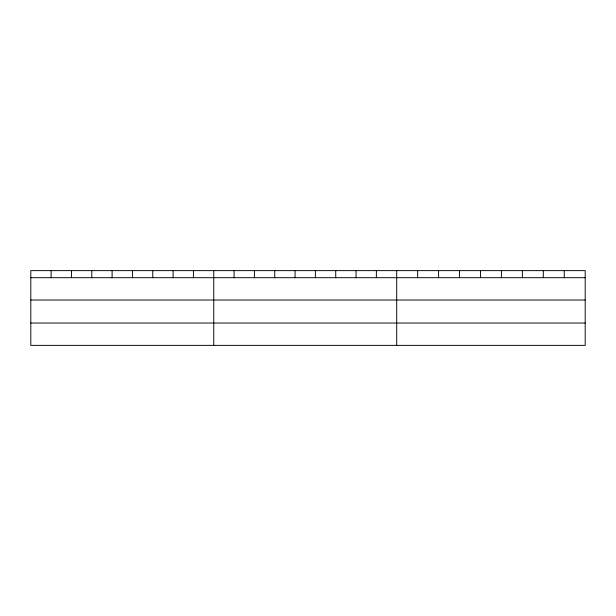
<?xml version="1.0" encoding="UTF-8"?>
<svg xmlns="http://www.w3.org/2000/svg" width="616" height="616" viewBox="0 0 616 616"><rect width="100%" height="100%" fill="white"/><g stroke="black" fill="none" stroke-linecap="round" stroke-linejoin="round"><path stroke-width="0.92" d="M585.2 300.031L585.2 270.624L30.8 270.624L30.8 345.376L585.2 345.376L585.2 300.031L30.8 300.031M30.8 277.693L585.2 277.693M30.8 323.038L585.2 323.038M564.256 270.624L564.256 277.693M543.312 270.624L543.312 277.693M522.368 270.624L522.368 277.693M501.424 270.624L501.424 277.693M480.48 270.624L480.48 277.693M459.536 270.624L459.536 277.693M438.592 270.624L438.592 277.693M417.648 270.624L417.648 277.693M396.704 270.624L396.704 345.376M376.376 270.624L376.376 277.693M356.048 270.624L356.048 277.693M335.72 270.624L335.72 277.693M315.392 270.624L315.392 277.693M295.064 270.624L295.064 277.693M274.736 270.624L274.736 277.693M254.408 270.624L254.408 277.693M234.08 270.624L234.08 277.693M213.752 270.624L213.752 345.376M193.424 270.624L193.424 277.693M173.096 270.624L173.096 277.693M152.768 270.624L152.768 277.693M132.44 270.624L132.44 277.693M112.112 270.624L112.112 277.693M91.784 270.624L91.784 277.693M71.456 270.624L71.456 277.693M51.128 270.624L51.128 277.693"/></g></svg>
